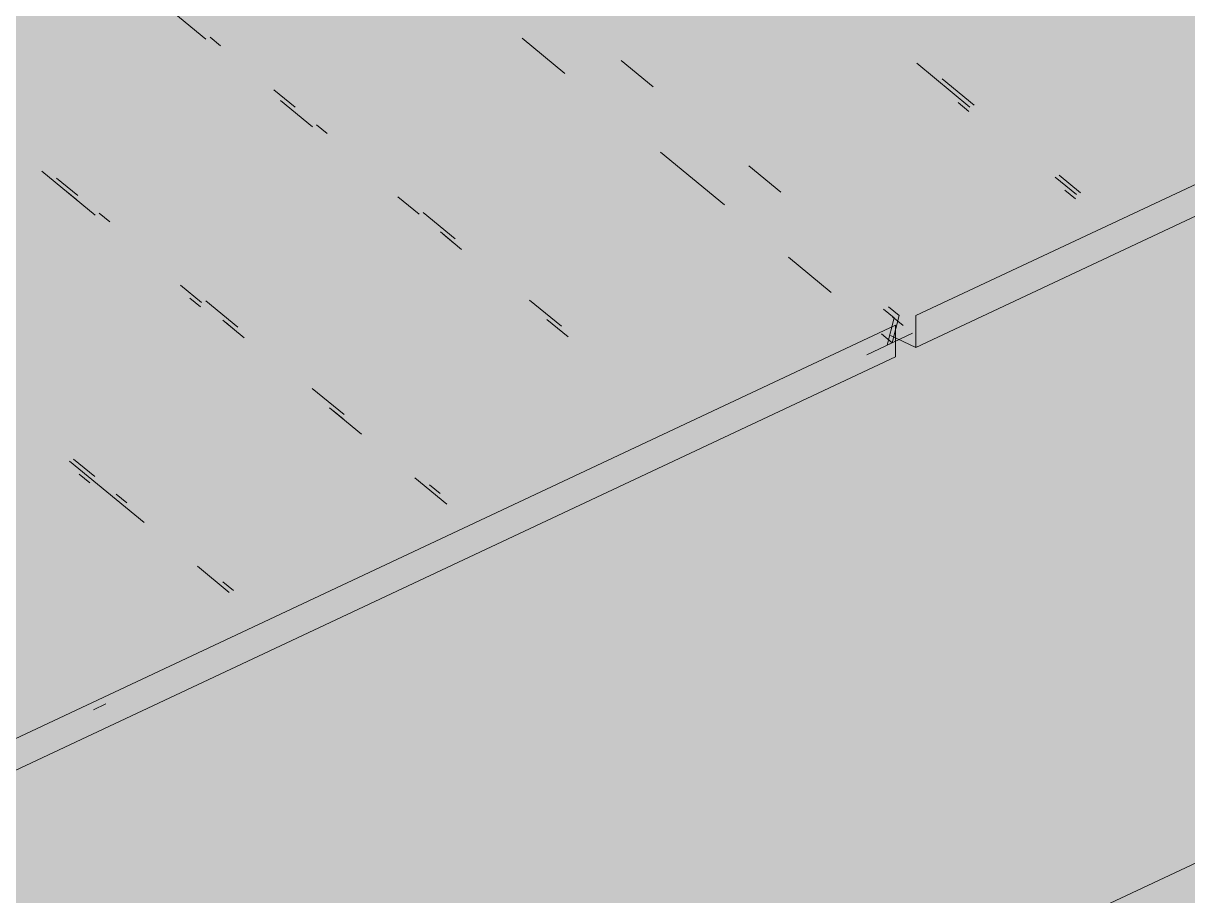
# Paper-space layout '03 3D Building and Roof' of a CAD drawing. Header units: millimetres. Extents: x 5 to 415, y 5 to 292.
# Drawn here: x 267.782 to 271.363, y 74.545 to 77.227 of the extents above; entities that cross this region are included whole.
import ezdxf

# ---------------------------------------------------------------- set-up
doc = ezdxf.new("R2010")
doc.units = ezdxf.units.MM
doc.layers.add('EXISTING', color=7, linetype='Continuous')
doc.layers.add('IMAGES', color=7, linetype='Continuous')

# ---------------------------------------------------------------- blocks, each defined once
blk = doc.blocks.new('SHEET_03')
at = {"layer": 'EXISTING', "color": 250, "lineweight": 9}
for p, q in [((270.5269, 76.3281), (274.3412, 78.1188)), ((270.5269, 76.2306), (274.3412, 78.0213)), ((268.2453, 77.2591), (268.3436, 77.1783)), ((268.3888, 77.1572), (268.3561, 77.1841)), ((269.3158, 77.1808), (269.4469, 77.073)), ((269.7184, 77.0313), (269.6201, 77.1121)), ((270.5293, 77.1042), (270.6931, 76.9695)), ((270.7056, 76.9754), (270.6073, 77.0562)), ((268.6182, 76.9687), (268.5527, 77.0225)), ((268.5729, 76.9897), (268.6712, 76.9089)), ((270.6897, 76.9561), (270.657, 76.9831)), ((268.7165, 76.8879), (268.6837, 76.9148)), ((269.7417, 76.8306), (269.9383, 76.669)), ((270.1116, 76.7081), (270.0133, 76.7889)), ((267.8389, 76.7721), (268.0027, 76.6374)), ((267.9497, 76.6971), (267.8842, 76.751)), ((270.9552, 76.7541), (271.0208, 76.7002)), ((271.0332, 76.7061), (270.9677, 76.7599)), ((267.9463, 76.6837), (267.9136, 76.7107)), ((271.0174, 76.6868), (270.9846, 76.7137)), ((268.9333, 76.6935), (268.9989, 76.6396)), ((268.048, 76.6163), (268.0152, 76.6433)), ((269.1096, 76.5647), (269.0113, 76.6455)), ((269.0644, 76.5857), (269.1299, 76.5319)), ((269.1062, 76.5512), (269.0735, 76.5782)), ((270.1349, 76.5074), (270.266, 76.3997)), ((268.2649, 76.4219), (268.3304, 76.3681)), ((268.327, 76.3547), (268.2942, 76.3816)), ((268.4412, 76.2931), (268.3429, 76.3739)), ((269.4373, 76.2953), (269.339, 76.3761)), ((270.4267, 76.3482), (270.4595, 76.3213)), ((270.4751, 76.3286), (270.4423, 76.3556)), ((268.3959, 76.3142), (268.4614, 76.2604)), ((269.392, 76.3164), (269.4575, 76.2625)), ((270.4595, 76.3213), (270.4382, 76.2375)), ((270.4539, 76.2448), (270.4751, 76.3286)), ((270.4551, 76.3246), (270.4879, 76.2977)), ((270.5269, 76.2306), (270.5269, 76.3281)), ((266.6502, 74.5081), (270.4645, 76.2988)), ((268.4378, 76.2797), (268.405, 76.3067)), ((270.4539, 76.2448), (270.4211, 76.2717)), ((270.4382, 76.2375), (270.5163, 76.2741)), ((270.4645, 76.2988), (270.4645, 76.2013)), ((270.3758, 76.2081), (270.4539, 76.2448)), ((270.4489, 76.2673), (270.5269, 76.2306)), ((266.6502, 74.4106), (270.4645, 76.2013)), ((270.8651, 74.4006), (274.6409, 76.1732)), ((268.7688, 76.0238), (268.6705, 76.1046)), ((268.7235, 76.0449), (268.8218, 75.9641)), ((268.7654, 76.0104), (268.7326, 76.0373)), ((267.924, 75.8811), (268.1534, 75.6926)), ((268.002, 75.8331), (267.9365, 75.887)), ((267.9862, 75.8138), (267.9534, 75.8408)), ((268.9857, 75.8294), (269.0839, 75.7486)), ((269.0637, 75.7814), (269.0309, 75.8084)), ((268.1003, 75.7523), (268.0676, 75.7792)), ((268.3172, 75.5579), (268.4155, 75.4771)), ((268.428, 75.483), (268.3952, 75.5099)), ((267.9977, 75.1165), (268.0362, 75.1346))]:
    blk.add_line(p, q, dxfattribs=at)
at = {"layer": 'IMAGES', "color": 7}
for points in [[(267.5564, 77.2159), (268.0382, 77.2159), (267.5564, 77.3123), (268.0382, 77.3123)], [(268.0382, 77.2159), (268.1345, 77.2159), (268.0382, 77.3123), (268.1345, 77.3123)], [(268.1345, 77.2159), (268.3273, 77.2159), (268.1345, 77.3123), (268.3273, 77.3123)], [(268.3273, 77.2159), (268.4236, 77.2159), (268.3273, 77.3123), (268.4236, 77.3123)], [(268.4236, 77.2159), (268.52, 77.2159), (268.4236, 77.3123), (268.52, 77.3123)], [(268.52, 77.2159), (269.0982, 77.2159), (268.52, 77.3123), (269.0982, 77.3123)], [(269.0982, 77.2159), (269.1945, 77.2159), (269.0982, 77.3123), (269.1945, 77.3123)], [(269.1945, 77.2159), (269.3873, 77.2159), (269.1945, 77.3123), (269.3873, 77.3123)], [(269.3873, 77.2159), (269.4836, 77.2159), (269.3873, 77.3123), (269.4836, 77.3123)], [(269.4836, 77.2159), (269.58, 77.2159), (269.4836, 77.3123), (269.58, 77.3123)], [(269.58, 77.2159), (269.6764, 77.2159), (269.58, 77.3123), (269.6764, 77.3123)], [(269.6764, 77.2159), (270.1582, 77.2159), (269.6764, 77.3123), (270.1582, 77.3123)], [(270.1582, 77.2159), (270.2545, 77.2159), (270.1582, 77.3123), (270.2545, 77.3123)], [(270.2545, 77.2159), (270.4473, 77.2159), (270.2545, 77.3123), (270.4473, 77.3123)], [(270.4473, 77.2159), (270.5436, 77.2159), (270.4473, 77.3123), (270.5436, 77.3123)], [(270.5436, 77.2159), (271.1218, 77.2159), (270.5436, 77.3123), (271.1218, 77.3123)], [(271.1218, 77.2159), (271.2182, 77.2159), (271.1218, 77.3123), (271.2182, 77.3123)], [(271.2182, 77.2159), (271.4109, 77.2159), (271.2182, 77.3123), (271.4109, 77.3123)], [(267.6527, 77.1195), (268.1345, 77.1195), (267.6527, 77.2159), (268.1345, 77.2159)], [(268.1345, 77.1195), (268.2309, 77.1195), (268.1345, 77.2159), (268.2309, 77.2159)], [(268.2309, 77.1195), (268.4236, 77.1195), (268.2309, 77.2159), (268.4236, 77.2159)], [(268.4236, 77.1195), (268.52, 77.1195), (268.4236, 77.2159), (268.52, 77.2159)], [(268.52, 77.1195), (268.6164, 77.1195), (268.52, 77.2159), (268.6164, 77.2159)], [(268.6164, 77.1195), (269.0982, 77.1195), (268.6164, 77.2159), (269.0982, 77.2159)], [(269.0982, 77.1195), (269.1945, 77.1195), (269.0982, 77.2159), (269.1945, 77.2159)], [(269.1945, 77.1195), (269.2909, 77.1195), (269.1945, 77.2159), (269.2909, 77.2159)], [(269.2909, 77.1195), (269.3873, 77.1195), (269.2909, 77.2159), (269.3873, 77.2159)], [(269.3873, 77.1195), (269.4836, 77.1195), (269.3873, 77.2159), (269.4836, 77.2159)], [(269.4836, 77.1195), (269.58, 77.1195), (269.4836, 77.2159), (269.58, 77.2159)], [(269.58, 77.1195), (269.6764, 77.1195), (269.58, 77.2159), (269.6764, 77.2159)], [(269.6764, 77.1195), (269.7727, 77.1195), (269.6764, 77.2159), (269.7727, 77.2159)], [(269.7727, 77.1195), (270.1582, 77.1195), (269.7727, 77.2159), (270.1582, 77.2159)], [(270.1582, 77.1195), (270.2545, 77.1195), (270.1582, 77.2159), (270.2545, 77.2159)], [(270.2545, 77.1195), (270.3509, 77.1195), (270.2545, 77.2159), (270.3509, 77.2159)], [(270.3509, 77.1195), (270.5436, 77.1195), (270.3509, 77.2159), (270.5436, 77.2159)], [(270.5436, 77.1195), (270.7364, 77.1195), (270.5436, 77.2159), (270.7364, 77.2159)], [(270.7364, 77.1195), (271.2182, 77.1195), (270.7364, 77.2159), (271.2182, 77.2159)], [(271.2182, 77.1195), (271.3145, 77.1195), (271.2182, 77.2159), (271.3145, 77.2159)], [(271.3145, 77.1195), (271.4109, 77.1195), (271.3145, 77.2159), (271.4109, 77.2159)], [(267.7491, 77.0231), (268.3273, 77.0231), (267.7491, 77.1195), (268.3273, 77.1195)], [(268.3273, 77.0231), (268.4236, 77.0231), (268.3273, 77.1195), (268.4236, 77.1195)], [(268.4236, 77.0231), (268.52, 77.0231), (268.4236, 77.1195), (268.52, 77.1195)], [(268.52, 77.0231), (268.6164, 77.0231), (268.52, 77.1195), (268.6164, 77.1195)], [(268.6164, 77.0231), (269.1945, 77.0231), (268.6164, 77.1195), (269.1945, 77.1195)], [(269.1945, 77.0231), (269.2909, 77.0231), (269.1945, 77.1195), (269.2909, 77.1195)], [(269.2909, 77.0231), (269.3873, 77.0231), (269.2909, 77.1195), (269.3873, 77.1195)], [(269.3873, 77.0231), (269.4836, 77.0231), (269.3873, 77.1195), (269.4836, 77.1195)], [(269.4836, 77.0231), (269.58, 77.0231), (269.4836, 77.1195), (269.58, 77.1195)], [(269.58, 77.0231), (269.6764, 77.0231), (269.58, 77.1195), (269.6764, 77.1195)], [(269.6764, 77.0231), (269.7727, 77.0231), (269.6764, 77.1195), (269.7727, 77.1195)], [(269.7727, 77.0231), (269.8691, 77.0231), (269.7727, 77.1195), (269.8691, 77.1195)], [(269.8691, 77.0231), (270.3509, 77.0231), (269.8691, 77.1195), (270.3509, 77.1195)], [(270.3509, 77.0231), (270.4473, 77.0231), (270.3509, 77.1195), (270.4473, 77.1195)], [(270.4473, 77.0231), (270.5436, 77.0231), (270.4473, 77.1195), (270.5436, 77.1195)], [(270.5436, 77.0231), (270.64, 77.0231), (270.5436, 77.1195), (270.64, 77.1195)], [(270.64, 77.0231), (270.7364, 77.0231), (270.64, 77.1195), (270.7364, 77.1195)], [(270.7364, 77.0231), (270.8327, 77.0231), (270.7364, 77.1195), (270.8327, 77.1195)], [(270.8327, 77.0231), (271.3145, 77.0231), (270.8327, 77.1195), (271.3145, 77.1195)], [(271.3145, 77.0231), (271.4109, 77.0231), (271.3145, 77.1195), (271.4109, 77.1195)], [(267.7491, 76.9267), (267.8455, 76.9267), (267.7491, 77.0231), (267.8455, 77.0231)], [(267.8455, 76.9267), (268.3273, 76.9267), (267.8455, 77.0231), (268.3273, 77.0231)], [(268.3273, 76.9267), (268.4236, 76.9267), (268.3273, 77.0231), (268.4236, 77.0231)], [(268.4236, 76.9267), (268.52, 76.9267), (268.4236, 77.0231), (268.52, 77.0231)], [(268.52, 76.9267), (268.7127, 76.9267), (268.52, 77.0231), (268.7127, 77.0231)], [(268.7127, 76.9267), (268.8091, 76.9267), (268.7127, 77.0231), (268.8091, 77.0231)], [(268.8091, 76.9267), (269.2909, 76.9267), (268.8091, 77.0231), (269.2909, 77.0231)], [(269.2909, 76.9267), (269.3873, 76.9267), (269.2909, 77.0231), (269.3873, 77.0231)], [(269.3873, 76.9267), (269.4836, 76.9267), (269.3873, 77.0231), (269.4836, 77.0231)], [(269.4836, 76.9267), (269.6764, 76.9267), (269.4836, 77.0231), (269.6764, 77.0231)], [(269.6764, 76.8303), (269.7727, 76.8303), (269.6764, 77.0231), (269.7727, 77.0231)], [(269.7727, 76.9267), (269.8691, 76.9267), (269.7727, 77.0231), (269.8691, 77.0231)], [(269.8691, 76.9267), (269.9655, 76.9267), (269.8691, 77.0231), (269.9655, 77.0231)], [(269.9655, 76.9267), (270.4473, 76.9267), (269.9655, 77.0231), (270.4473, 77.0231)], [(270.4473, 76.9267), (270.5436, 76.9267), (270.4473, 77.0231), (270.5436, 77.0231)], [(270.5436, 76.9267), (270.64, 76.9267), (270.5436, 77.0231), (270.64, 77.0231)], [(270.64, 76.9267), (270.7364, 76.9267), (270.64, 77.0231), (270.7364, 77.0231)], [(270.7364, 76.9267), (270.8327, 76.9267), (270.7364, 77.0231), (270.8327, 77.0231)], [(270.8327, 76.9267), (270.9291, 76.9267), (270.8327, 77.0231), (270.9291, 77.0231)], [(270.9291, 76.9267), (271.4109, 76.9267), (270.9291, 77.0231), (271.4109, 77.0231)], [(267.7491, 76.8303), (267.8455, 76.8303), (267.7491, 76.9267), (267.8455, 76.9267)], [(267.8455, 76.8303), (267.9418, 76.8303), (267.8455, 76.9267), (267.9418, 76.9267)], [(267.9418, 76.8303), (268.6164, 76.8303), (267.9418, 76.9267), (268.6164, 76.9267)], [(268.6164, 76.8303), (268.8091, 76.8303), (268.6164, 76.9267), (268.8091, 76.9267)], [(268.8091, 76.8303), (268.9055, 76.8303), (268.8091, 76.9267), (268.9055, 76.9267)], [(268.9055, 76.8303), (269.0018, 76.8303), (268.9055, 76.9267), (269.0018, 76.9267)], [(269.0018, 76.8303), (269.3873, 76.8303), (269.0018, 76.9267), (269.3873, 76.9267)], [(269.3873, 76.8303), (269.4836, 76.8303), (269.3873, 76.9267), (269.4836, 76.9267)], [(269.4836, 76.8303), (269.58, 76.8303), (269.4836, 76.9267), (269.58, 76.9267)], [(269.58, 76.8303), (269.6764, 76.8303), (269.58, 76.9267), (269.6764, 76.9267)], [(269.7727, 76.8303), (269.8691, 76.8303), (269.7727, 76.9267), (269.8691, 76.9267)], [(269.8691, 76.8303), (269.9655, 76.8303), (269.8691, 76.9267), (269.9655, 76.9267)], [(269.9655, 76.8303), (270.0618, 76.8303), (269.9655, 76.9267), (270.0618, 76.9267)], [(270.0618, 76.8303), (270.1582, 76.8303), (270.0618, 76.9267), (270.1582, 76.9267)], [(270.1582, 76.8303), (270.5436, 76.8303), (270.1582, 76.9267), (270.5436, 76.9267)], [(270.5436, 76.8303), (270.64, 76.8303), (270.5436, 76.9267), (270.64, 76.9267)], [(270.64, 76.8303), (270.7364, 76.8303), (270.64, 76.9267), (270.7364, 76.9267)], [(270.7364, 76.8303), (270.8327, 76.8303), (270.7364, 76.9267), (270.8327, 76.9267)], [(270.8327, 76.8303), (270.9291, 76.8303), (270.8327, 76.9267), (270.9291, 76.9267)], [(270.9291, 76.8303), (271.0255, 76.8303), (270.9291, 76.9267), (271.0255, 76.9267)], [(271.0255, 76.8303), (271.1218, 76.8303), (271.0255, 76.9267), (271.1218, 76.9267)], [(271.1218, 76.8303), (271.2182, 76.8303), (271.1218, 76.9267), (271.2182, 76.9267)], [(271.2182, 76.8303), (271.4109, 76.8303), (271.2182, 76.9267), (271.4109, 76.9267)], [(267.7491, 76.7339), (267.9418, 76.7339), (267.7491, 76.8303), (267.9418, 76.8303)], [(267.9418, 76.7339), (268.0382, 76.7339), (267.9418, 76.8303), (268.0382, 76.8303)], [(268.0382, 76.7339), (268.1345, 76.7339), (268.0382, 76.8303), (268.1345, 76.8303)], [(268.1345, 76.7339), (268.6164, 76.7339), (268.1345, 76.8303), (268.6164, 76.8303)], [(268.6164, 76.7339), (268.7127, 76.7339), (268.6164, 76.8303), (268.7127, 76.8303)], [(268.7127, 76.7339), (268.8091, 76.7339), (268.7127, 76.8303), (268.8091, 76.8303)], [(268.8091, 76.7339), (268.9055, 76.7339), (268.8091, 76.8303), (268.9055, 76.8303)], [(268.9055, 76.7339), (269.0018, 76.7339), (268.9055, 76.8303), (269.0018, 76.8303)], [(269.0018, 76.7339), (269.0982, 76.7339), (269.0018, 76.8303), (269.0982, 76.8303)], [(269.0982, 76.7339), (269.4836, 76.7339), (269.0982, 76.8303), (269.4836, 76.8303)], [(269.4836, 76.7339), (269.6764, 76.7339), (269.4836, 76.8303), (269.6764, 76.8303)], [(269.6764, 76.7339), (269.7727, 76.7339), (269.6764, 76.8303), (269.7727, 76.8303)], [(269.7727, 76.6375), (269.8691, 76.6375), (269.7727, 76.8303), (269.8691, 76.8303)], [(269.8691, 76.7339), (269.9655, 76.7339), (269.8691, 76.8303), (269.9655, 76.8303)], [(269.9655, 76.7339), (270.0618, 76.7339), (269.9655, 76.8303), (270.0618, 76.8303)], [(270.0618, 76.7339), (270.1582, 76.7339), (270.0618, 76.8303), (270.1582, 76.8303)], [(270.1582, 76.7339), (270.2545, 76.7339), (270.1582, 76.8303), (270.2545, 76.8303)], [(270.2545, 76.7339), (270.7364, 76.7339), (270.2545, 76.8303), (270.7364, 76.8303)], [(270.7364, 76.7339), (270.8327, 76.7339), (270.7364, 76.8303), (270.8327, 76.8303)], [(270.8327, 76.7339), (270.9291, 76.7339), (270.8327, 76.8303), (270.9291, 76.8303)], [(270.9291, 76.7339), (271.0255, 76.7339), (270.9291, 76.8303), (271.0255, 76.8303)], [(271.0255, 76.7339), (271.2182, 76.7339), (271.0255, 76.8303), (271.2182, 76.8303)], [(271.2182, 76.7339), (271.3145, 76.7339), (271.2182, 76.8303), (271.3145, 76.8303)], [(271.3145, 76.7339), (271.4109, 76.7339), (271.3145, 76.8303), (271.4109, 76.8303)], [(267.1709, 76.6375), (267.8455, 76.6375), (267.1709, 76.7339), (267.8455, 76.7339)], [(267.8455, 76.6375), (268.0382, 76.6375), (267.8455, 76.7339), (268.0382, 76.7339)], [(268.0382, 76.6375), (268.1345, 76.6375), (268.0382, 76.7339), (268.1345, 76.7339)], [(268.1345, 76.6375), (268.2309, 76.6375), (268.1345, 76.7339), (268.2309, 76.7339)], [(268.2309, 76.6375), (268.8091, 76.6375), (268.2309, 76.7339), (268.8091, 76.7339)], [(268.8091, 76.6375), (268.9055, 76.6375), (268.8091, 76.7339), (268.9055, 76.7339)], [(268.9055, 76.6375), (269.0982, 76.6375), (268.9055, 76.7339), (269.0982, 76.7339)], [(269.0982, 76.6375), (269.1945, 76.6375), (269.0982, 76.7339), (269.1945, 76.7339)], [(269.1945, 76.6375), (269.6764, 76.6375), (269.1945, 76.7339), (269.6764, 76.7339)], [(269.6764, 76.6375), (269.7727, 76.6375), (269.6764, 76.7339), (269.7727, 76.7339)], [(269.8691, 76.6375), (269.9655, 76.6375), (269.8691, 76.7339), (269.9655, 76.7339)], [(269.9655, 76.6375), (270.0618, 76.6375), (269.9655, 76.7339), (270.0618, 76.7339)], [(270.0618, 76.6375), (270.1582, 76.6375), (270.0618, 76.7339), (270.1582, 76.7339)], [(270.1582, 76.6375), (270.2545, 76.6375), (270.1582, 76.7339), (270.2545, 76.7339)], [(270.2545, 76.6375), (270.3509, 76.6375), (270.2545, 76.7339), (270.3509, 76.7339)], [(270.3509, 76.6375), (270.8327, 76.6375), (270.3509, 76.7339), (270.8327, 76.7339)], [(270.8327, 76.6375), (270.9291, 76.6375), (270.8327, 76.7339), (270.9291, 76.7339)], [(270.9291, 76.6375), (271.1218, 76.6375), (270.9291, 76.7339), (271.1218, 76.7339)], [(271.1218, 76.6375), (271.2182, 76.6375), (271.1218, 76.7339), (271.2182, 76.7339)], [(271.2182, 76.6375), (271.3145, 76.6375), (271.2182, 76.7339), (271.3145, 76.7339)], [(271.3145, 76.6375), (271.4109, 76.6375), (271.3145, 76.7339), (271.4109, 76.7339)], [(267.2673, 76.5411), (267.8455, 76.5411), (267.2673, 76.6375), (267.8455, 76.6375)], [(267.8455, 76.5411), (267.9418, 76.5411), (267.8455, 76.6375), (267.9418, 76.6375)], [(267.9418, 76.5411), (268.1345, 76.5411), (267.9418, 76.6375), (268.1345, 76.6375)], [(268.1345, 76.5411), (268.2309, 76.5411), (268.1345, 76.6375), (268.2309, 76.6375)], [(268.2309, 76.5411), (268.3273, 76.5411), (268.2309, 76.6375), (268.3273, 76.6375)], [(268.3273, 76.5411), (268.8091, 76.5411), (268.3273, 76.6375), (268.8091, 76.6375)], [(268.8091, 76.5411), (268.9055, 76.5411), (268.8091, 76.6375), (268.9055, 76.6375)], [(268.9055, 76.5411), (269.0018, 76.5411), (268.9055, 76.6375), (269.0018, 76.6375)], [(269.0018, 76.5411), (269.1945, 76.5411), (269.0018, 76.6375), (269.1945, 76.6375)], [(269.1945, 76.5411), (269.2909, 76.5411), (269.1945, 76.6375), (269.2909, 76.6375)], [(269.2909, 76.5411), (269.3873, 76.5411), (269.2909, 76.6375), (269.3873, 76.6375)], [(269.3873, 76.5411), (269.7727, 76.5411), (269.3873, 76.6375), (269.7727, 76.6375)], [(269.7727, 76.5411), (269.8691, 76.5411), (269.7727, 76.6375), (269.8691, 76.6375)], [(269.8691, 76.5411), (269.9655, 76.5411), (269.8691, 76.6375), (269.9655, 76.6375)], [(269.9655, 76.5411), (270.0618, 76.5411), (269.9655, 76.6375), (270.0618, 76.6375)], [(270.0618, 76.5411), (270.2545, 76.5411), (270.0618, 76.6375), (270.2545, 76.6375)], [(270.2545, 76.2518), (270.3509, 76.2518), (270.2545, 76.6375), (270.3509, 76.6375)], [(270.3509, 76.5411), (270.4473, 76.5411), (270.3509, 76.6375), (270.4473, 76.6375)], [(270.4473, 76.5411), (270.64, 76.5411), (270.4473, 76.6375), (270.64, 76.6375)], [(270.64, 76.5411), (270.8327, 76.5411), (270.64, 76.6375), (270.8327, 76.6375)], [(270.8327, 76.5411), (271.1218, 76.5411), (270.8327, 76.6375), (271.1218, 76.6375)], [(271.1218, 76.5411), (271.2182, 76.5411), (271.1218, 76.6375), (271.2182, 76.6375)], [(271.2182, 76.5411), (271.3145, 76.5411), (271.2182, 76.6375), (271.3145, 76.6375)], [(271.3145, 76.5411), (271.4109, 76.5411), (271.3145, 76.6375), (271.4109, 76.6375)], [(267.46, 76.4446), (267.9418, 76.4446), (267.46, 76.5411), (267.9418, 76.5411)], [(267.9418, 76.4446), (268.0382, 76.4446), (267.9418, 76.5411), (268.0382, 76.5411)], [(268.0382, 76.4446), (268.1345, 76.4446), (268.0382, 76.5411), (268.1345, 76.5411)], [(268.1345, 76.4446), (268.2309, 76.4446), (268.1345, 76.5411), (268.2309, 76.5411)], [(268.2309, 76.4446), (268.3273, 76.4446), (268.2309, 76.5411), (268.3273, 76.5411)], [(268.3273, 76.4446), (268.4236, 76.4446), (268.3273, 76.5411), (268.4236, 76.5411)], [(268.4236, 76.4446), (268.9055, 76.4446), (268.4236, 76.5411), (268.9055, 76.5411)], [(268.9055, 76.4446), (269.0018, 76.4446), (268.9055, 76.5411), (269.0018, 76.5411)], [(269.0018, 76.4446), (269.0982, 76.4446), (269.0018, 76.5411), (269.0982, 76.5411)], [(269.0982, 76.4446), (269.1945, 76.4446), (269.0982, 76.5411), (269.1945, 76.5411)], [(269.1945, 76.4446), (269.2909, 76.4446), (269.1945, 76.5411), (269.2909, 76.5411)], [(269.2909, 76.4446), (269.3873, 76.4446), (269.2909, 76.5411), (269.3873, 76.5411)], [(269.3873, 76.4446), (269.4836, 76.4446), (269.3873, 76.5411), (269.4836, 76.5411)], [(269.4836, 76.4446), (269.8691, 76.4446), (269.4836, 76.5411), (269.8691, 76.5411)], [(269.8691, 76.4446), (269.9655, 76.4446), (269.8691, 76.5411), (269.9655, 76.5411)], [(269.9655, 76.4446), (270.0618, 76.4446), (269.9655, 76.5411), (270.0618, 76.5411)], [(270.0618, 76.4446), (270.2545, 76.4446), (270.0618, 76.5411), (270.2545, 76.5411)], [(270.3509, 76.4446), (270.4473, 76.4446), (270.3509, 76.5411), (270.4473, 76.5411)], [(270.4473, 76.4446), (270.64, 76.4446), (270.4473, 76.5411), (270.64, 76.5411)], [(270.64, 76.4446), (270.7364, 76.4446), (270.64, 76.5411), (270.7364, 76.5411)], [(270.7364, 76.4446), (270.8327, 76.4446), (270.7364, 76.5411), (270.8327, 76.5411)], [(270.8327, 76.4446), (271.0255, 76.4446), (270.8327, 76.5411), (271.0255, 76.5411)], [(271.0255, 76.4446), (271.2182, 76.4446), (271.0255, 76.5411), (271.2182, 76.5411)], [(271.2182, 76.4446), (271.3145, 76.4446), (271.2182, 76.5411), (271.3145, 76.5411)], [(271.3145, 76.4446), (271.4109, 76.4446), (271.3145, 76.5411), (271.4109, 76.5411)], [(267.5564, 76.3482), (268.1345, 76.3482), (267.5564, 76.4446), (268.1345, 76.4446)], [(268.1345, 76.3482), (268.2309, 76.3482), (268.1345, 76.4446), (268.2309, 76.4446)], [(268.2309, 76.3482), (268.3273, 76.3482), (268.2309, 76.4446), (268.3273, 76.4446)], [(268.3273, 76.3482), (268.4236, 76.3482), (268.3273, 76.4446), (268.4236, 76.4446)], [(268.4236, 76.3482), (268.52, 76.3482), (268.4236, 76.4446), (268.52, 76.4446)], [(268.52, 76.3482), (269.0018, 76.3482), (268.52, 76.4446), (269.0018, 76.4446)], [(269.0018, 76.3482), (269.0982, 76.3482), (269.0018, 76.4446), (269.0982, 76.4446)], [(269.0982, 76.3482), (269.1945, 76.3482), (269.0982, 76.4446), (269.1945, 76.4446)], [(269.1945, 76.3482), (269.3873, 76.3482), (269.1945, 76.4446), (269.3873, 76.4446)], [(269.3873, 76.3482), (269.4836, 76.3482), (269.3873, 76.4446), (269.4836, 76.4446)], [(269.4836, 76.3482), (269.58, 76.3482), (269.4836, 76.4446), (269.58, 76.4446)], [(269.58, 76.3482), (269.9655, 76.3482), (269.58, 76.4446), (269.9655, 76.4446)], [(269.9655, 76.3482), (270.0618, 76.3482), (269.9655, 76.4446), (270.0618, 76.4446)], [(270.0618, 76.3482), (270.1582, 76.3482), (270.0618, 76.4446), (270.1582, 76.4446)], [(270.1582, 76.3482), (270.2545, 76.3482), (270.1582, 76.4446), (270.2545, 76.4446)], [(270.3509, 76.2518), (270.4473, 76.2518), (270.3509, 76.4446), (270.4473, 76.4446)], [(270.4473, 76.3482), (270.64, 76.3482), (270.4473, 76.4446), (270.64, 76.4446)], [(270.64, 76.3482), (270.7364, 76.3482), (270.64, 76.4446), (270.7364, 76.4446)], [(270.7364, 76.3482), (270.8327, 76.3482), (270.7364, 76.4446), (270.8327, 76.4446)], [(270.8327, 76.3482), (270.9291, 76.3482), (270.8327, 76.4446), (270.9291, 76.4446)], [(270.9291, 76.3482), (271.0255, 76.3482), (270.9291, 76.4446), (271.0255, 76.4446)], [(271.0255, 76.3482), (271.1218, 76.3482), (271.0255, 76.4446), (271.1218, 76.4446)], [(271.1218, 76.3482), (271.2182, 76.3482), (271.1218, 76.4446), (271.2182, 76.4446)], [(271.2182, 76.3482), (271.3145, 76.3482), (271.2182, 76.4446), (271.3145, 76.4446)], [(271.3145, 76.3482), (271.4109, 76.3482), (271.3145, 76.4446), (271.4109, 76.4446)], [(267.6527, 76.2518), (268.2309, 76.2518), (267.6527, 76.3482), (268.2309, 76.3482)], [(268.2309, 76.2518), (268.3273, 76.2518), (268.2309, 76.3482), (268.3273, 76.3482)], [(268.3273, 76.2518), (268.52, 76.2518), (268.3273, 76.3482), (268.52, 76.3482)], [(268.52, 76.2518), (268.6164, 76.2518), (268.52, 76.3482), (268.6164, 76.3482)], [(268.6164, 76.2518), (268.7127, 76.2518), (268.6164, 76.3482), (268.7127, 76.3482)], [(268.7127, 76.2518), (269.1945, 76.2518), (268.7127, 76.3482), (269.1945, 76.3482)], [(269.1945, 76.2518), (269.2909, 76.2518), (269.1945, 76.3482), (269.2909, 76.3482)], [(269.2909, 76.2518), (269.4836, 76.2518), (269.2909, 76.3482), (269.4836, 76.3482)], [(269.4836, 76.2518), (269.58, 76.2518), (269.4836, 76.3482), (269.58, 76.3482)], [(269.58, 76.2518), (269.6764, 76.2518), (269.58, 76.3482), (269.6764, 76.3482)], [(269.6764, 76.2518), (269.9655, 76.2518), (269.6764, 76.3482), (269.9655, 76.3482)], [(269.9655, 76.2518), (270.1582, 76.2518), (269.9655, 76.3482), (270.1582, 76.3482)], [(270.1582, 76.2518), (270.2545, 76.2518), (270.1582, 76.3482), (270.2545, 76.3482)], [(270.4473, 76.2518), (270.5436, 76.2518), (270.4473, 76.3482), (270.5436, 76.3482)], [(270.5436, 76.2518), (270.64, 76.2518), (270.5436, 76.3482), (270.64, 76.3482)], [(270.64, 76.2518), (270.7364, 76.2518), (270.64, 76.3482), (270.7364, 76.3482)], [(270.7364, 76.2518), (270.8327, 76.2518), (270.7364, 76.3482), (270.8327, 76.3482)], [(270.8327, 76.2518), (270.9291, 76.2518), (270.8327, 76.3482), (270.9291, 76.3482)], [(270.9291, 76.2518), (271.0255, 76.2518), (270.9291, 76.3482), (271.0255, 76.3482)], [(271.0255, 76.2518), (271.1218, 76.2518), (271.0255, 76.3482), (271.1218, 76.3482)], [(271.1218, 76.2518), (271.2182, 76.2518), (271.1218, 76.3482), (271.2182, 76.3482)], [(271.2182, 76.2518), (274.3982, 76.2518), (271.2182, 76.3482), (274.3982, 76.3482)], [(267.7491, 76.1554), (268.2309, 76.1554), (267.7491, 76.2518), (268.2309, 76.2518)], [(268.2309, 76.1554), (268.3273, 76.1554), (268.2309, 76.2518), (268.3273, 76.2518)], [(268.3273, 76.1554), (268.4236, 76.1554), (268.3273, 76.2518), (268.4236, 76.2518)], [(268.4236, 76.1554), (268.52, 76.1554), (268.4236, 76.2518), (268.52, 76.2518)], [(268.52, 76.1554), (268.6164, 76.1554), (268.52, 76.2518), (268.6164, 76.2518)], [(268.6164, 76.1554), (268.7127, 76.1554), (268.6164, 76.2518), (268.7127, 76.2518)], [(268.7127, 76.1554), (268.8091, 76.1554), (268.7127, 76.2518), (268.8091, 76.2518)], [(268.8091, 76.1554), (269.2909, 76.1554), (268.8091, 76.2518), (269.2909, 76.2518)], [(269.2909, 76.1554), (269.3873, 76.1554), (269.2909, 76.2518), (269.3873, 76.2518)], [(269.3873, 76.1554), (269.58, 76.1554), (269.3873, 76.2518), (269.58, 76.2518)], [(269.58, 76.1554), (269.6764, 76.1554), (269.58, 76.2518), (269.6764, 76.2518)], [(269.6764, 76.1554), (269.7727, 76.1554), (269.6764, 76.2518), (269.7727, 76.2518)], [(269.7727, 76.1554), (269.8691, 76.1554), (269.7727, 76.2518), (269.8691, 76.2518)], [(269.8691, 76.1554), (269.9655, 76.1554), (269.8691, 76.2518), (269.9655, 76.2518)], [(269.9655, 76.1554), (270.0618, 76.1554), (269.9655, 76.2518), (270.0618, 76.2518)], [(270.0618, 76.1554), (270.1582, 76.1554), (270.0618, 76.2518), (270.1582, 76.2518)], [(270.1582, 76.1554), (270.2545, 76.1554), (270.1582, 76.2518), (270.2545, 76.2518)], [(270.2545, 76.1554), (270.3509, 76.1554), (270.2545, 76.2518), (270.3509, 76.2518)], [(270.3509, 76.1554), (270.5436, 76.1554), (270.3509, 76.2518), (270.5436, 76.2518)], [(270.5436, 76.1554), (270.64, 76.1554), (270.5436, 76.2518), (270.64, 76.2518)], [(270.64, 76.1554), (270.8327, 76.1554), (270.64, 76.2518), (270.8327, 76.2518)], [(270.8327, 76.1554), (271.0255, 76.1554), (270.8327, 76.2518), (271.0255, 76.2518)], [(271.0255, 76.1554), (274.2055, 76.1554), (271.0255, 76.2518), (274.2055, 76.2518)], [(267.7491, 76.059), (267.9418, 76.059), (267.7491, 76.1554), (267.9418, 76.1554)], [(267.9418, 76.059), (268.4236, 76.059), (267.9418, 76.1554), (268.4236, 76.1554)], [(268.4236, 76.059), (268.52, 76.059), (268.4236, 76.1554), (268.52, 76.1554)], [(268.52, 76.059), (268.6164, 76.059), (268.52, 76.1554), (268.6164, 76.1554)], [(268.6164, 76.059), (268.7127, 76.059), (268.6164, 76.1554), (268.7127, 76.1554)], [(268.7127, 76.059), (268.8091, 76.059), (268.7127, 76.1554), (268.8091, 76.1554)], [(268.8091, 76.059), (268.9055, 76.059), (268.8091, 76.1554), (268.9055, 76.1554)], [(268.9055, 76.059), (269.3873, 76.059), (268.9055, 76.1554), (269.3873, 76.1554)], [(269.3873, 76.059), (269.4836, 76.059), (269.3873, 76.1554), (269.4836, 76.1554)], [(269.4836, 76.059), (269.58, 76.059), (269.4836, 76.1554), (269.58, 76.1554)], [(269.58, 76.059), (269.6764, 76.059), (269.58, 76.1554), (269.6764, 76.1554)], [(269.6764, 76.059), (269.7727, 76.059), (269.6764, 76.1554), (269.7727, 76.1554)], [(269.7727, 76.059), (269.8691, 76.059), (269.7727, 76.1554), (269.8691, 76.1554)], [(269.8691, 76.059), (269.9655, 76.059), (269.8691, 76.1554), (269.9655, 76.1554)], [(269.9655, 76.059), (270.1582, 76.059), (269.9655, 76.1554), (270.1582, 76.1554)], [(270.1582, 76.059), (270.2545, 76.059), (270.1582, 76.1554), (270.2545, 76.1554)], [(270.2545, 76.059), (270.3509, 76.059), (270.2545, 76.1554), (270.3509, 76.1554)], [(270.3509, 76.059), (270.4473, 76.059), (270.3509, 76.1554), (270.4473, 76.1554)], [(270.4473, 76.059), (270.5436, 76.059), (270.4473, 76.1554), (270.5436, 76.1554)], [(270.5436, 76.059), (270.7364, 76.059), (270.5436, 76.1554), (270.7364, 76.1554)], [(270.7364, 76.059), (270.8327, 76.059), (270.7364, 76.1554), (270.8327, 76.1554)], [(270.8327, 76.059), (274.0127, 76.059), (270.8327, 76.1554), (274.0127, 76.1554)], [(267.6527, 75.9626), (267.8455, 75.9626), (267.6527, 76.059), (267.8455, 76.059)], [(267.8455, 75.9626), (267.9418, 75.9626), (267.8455, 76.059), (267.9418, 76.059)], [(267.9418, 75.9626), (268.0382, 75.9626), (267.9418, 76.059), (268.0382, 76.059)], [(268.0382, 75.9626), (268.52, 75.9626), (268.0382, 76.059), (268.52, 76.059)], [(268.52, 75.9626), (268.6164, 75.9626), (268.52, 76.059), (268.6164, 76.059)], [(268.6164, 75.9626), (268.7127, 75.9626), (268.6164, 76.059), (268.7127, 76.059)], [(268.7127, 75.9626), (268.8091, 75.9626), (268.7127, 76.059), (268.8091, 76.059)], [(268.8091, 75.9626), (268.9055, 75.9626), (268.8091, 76.059), (268.9055, 76.059)], [(268.9055, 75.9626), (269.0018, 75.9626), (268.9055, 76.059), (269.0018, 76.059)], [(269.0018, 75.9626), (269.3873, 75.9626), (269.0018, 76.059), (269.3873, 76.059)], [(269.3873, 75.9626), (269.58, 75.9626), (269.3873, 76.059), (269.58, 76.059)], [(269.58, 75.9626), (269.6764, 75.9626), (269.58, 76.059), (269.6764, 76.059)], [(269.6764, 75.9626), (269.7727, 75.9626), (269.6764, 76.059), (269.7727, 76.059)], [(269.7727, 75.9626), (269.8691, 75.9626), (269.7727, 76.059), (269.8691, 76.059)], [(269.8691, 75.9626), (269.9655, 75.9626), (269.8691, 76.059), (269.9655, 76.059)], [(269.9655, 75.9626), (270.1582, 75.9626), (269.9655, 76.059), (270.1582, 76.059)], [(270.1582, 75.9626), (270.2545, 75.9626), (270.1582, 76.059), (270.2545, 76.059)], [(270.2545, 75.9626), (270.3509, 75.9626), (270.2545, 76.059), (270.3509, 76.059)], [(270.3509, 75.9626), (270.4473, 75.9626), (270.3509, 76.059), (270.4473, 76.059)], [(270.4473, 75.9626), (270.5436, 75.9626), (270.4473, 76.059), (270.5436, 76.059)], [(270.5436, 75.9626), (273.82, 75.9626), (270.5436, 76.059), (273.82, 76.059)], [(267.7491, 75.8662), (267.8455, 75.8662), (267.7491, 75.9626), (267.8455, 75.9626)], [(267.8455, 75.8662), (267.9418, 75.8662), (267.8455, 75.9626), (267.9418, 75.9626)], [(267.9418, 75.8662), (268.0382, 75.8662), (267.9418, 75.9626), (268.0382, 75.9626)], [(268.0382, 75.8662), (268.1345, 75.8662), (268.0382, 75.9626), (268.1345, 75.9626)], [(268.1345, 75.8662), (268.6164, 75.8662), (268.1345, 75.9626), (268.6164, 75.9626)], [(268.6164, 75.8662), (268.7127, 75.8662), (268.6164, 75.9626), (268.7127, 75.9626)], [(268.7127, 75.8662), (268.8091, 75.8662), (268.7127, 75.9626), (268.8091, 75.9626)], [(268.8091, 75.8662), (269.0018, 75.8662), (268.8091, 75.9626), (269.0018, 75.9626)], [(269.0018, 75.8662), (269.1945, 75.8662), (269.0018, 75.9626), (269.1945, 75.9626)], [(269.1945, 75.8662), (269.3873, 75.8662), (269.1945, 75.9626), (269.3873, 75.9626)], [(269.3873, 75.8662), (269.4836, 75.8662), (269.3873, 75.9626), (269.4836, 75.9626)], [(269.4836, 75.8662), (269.58, 75.8662), (269.4836, 75.9626), (269.58, 75.9626)], [(269.58, 75.8662), (269.6764, 75.8662), (269.58, 75.9626), (269.6764, 75.9626)], [(269.6764, 75.8662), (269.7727, 75.8662), (269.6764, 75.9626), (269.7727, 75.9626)], [(269.7727, 75.8662), (269.9655, 75.8662), (269.7727, 75.9626), (269.9655, 75.9626)], [(269.9655, 75.8662), (270.0618, 75.8662), (269.9655, 75.9626), (270.0618, 75.9626)], [(270.0618, 75.8662), (270.1582, 75.8662), (270.0618, 75.9626), (270.1582, 75.9626)], [(270.1582, 75.8662), (270.3509, 75.8662), (270.1582, 75.9626), (270.3509, 75.9626)], [(270.3509, 75.8662), (270.4473, 75.8662), (270.3509, 75.9626), (270.4473, 75.9626)], [(270.4473, 75.8662), (273.7236, 75.8662), (270.4473, 75.9626), (273.7236, 75.9626)], [(267.7491, 75.7698), (267.9418, 75.7698), (267.7491, 75.8662), (267.9418, 75.8662)], [(267.9418, 75.7698), (268.1345, 75.7698), (267.9418, 75.8662), (268.1345, 75.8662)], [(268.1345, 75.7698), (268.2309, 75.7698), (268.1345, 75.8662), (268.2309, 75.8662)], [(268.2309, 75.7698), (268.7127, 75.7698), (268.2309, 75.8662), (268.7127, 75.8662)], [(268.7127, 75.7698), (268.8091, 75.7698), (268.7127, 75.8662), (268.8091, 75.8662)], [(268.8091, 75.7698), (268.9055, 75.7698), (268.8091, 75.8662), (268.9055, 75.8662)], [(268.9055, 75.7698), (269.0018, 75.7698), (268.9055, 75.8662), (269.0018, 75.8662)], [(269.0018, 75.7698), (269.0982, 75.7698), (269.0018, 75.8662), (269.0982, 75.8662)], [(269.0982, 75.7698), (269.1945, 75.7698), (269.0982, 75.8662), (269.1945, 75.8662)], [(269.1945, 75.7698), (269.2909, 75.7698), (269.1945, 75.8662), (269.2909, 75.8662)], [(269.2909, 75.7698), (269.3873, 75.7698), (269.2909, 75.8662), (269.3873, 75.8662)], [(269.3873, 75.7698), (269.4836, 75.7698), (269.3873, 75.8662), (269.4836, 75.8662)], [(269.4836, 75.7698), (269.58, 75.7698), (269.4836, 75.8662), (269.58, 75.8662)], [(269.58, 75.7698), (269.6764, 75.7698), (269.58, 75.8662), (269.6764, 75.8662)], [(269.6764, 75.7698), (269.7727, 75.7698), (269.6764, 75.8662), (269.7727, 75.8662)], [(269.7727, 75.7698), (269.9655, 75.7698), (269.7727, 75.8662), (269.9655, 75.8662)], [(269.9655, 75.7698), (270.1582, 75.7698), (269.9655, 75.8662), (270.1582, 75.8662)], [(270.1582, 75.7698), (273.4345, 75.7698), (270.1582, 75.8662), (273.4345, 75.8662)], [(267.3636, 75.6734), (267.8455, 75.6734), (267.3636, 75.7698), (267.8455, 75.7698)], [(267.8455, 75.6734), (267.9418, 75.6734), (267.8455, 75.7698), (267.9418, 75.7698)], [(267.9418, 75.6734), (268.0382, 75.6734), (267.9418, 75.7698), (268.0382, 75.7698)], [(268.0382, 75.6734), (268.2309, 75.6734), (268.0382, 75.7698), (268.2309, 75.7698)], [(268.2309, 75.6734), (268.3273, 75.6734), (268.2309, 75.7698), (268.3273, 75.7698)], [(268.3273, 75.6734), (268.4236, 75.6734), (268.3273, 75.7698), (268.4236, 75.7698)], [(268.4236, 75.6734), (268.8091, 75.6734), (268.4236, 75.7698), (268.8091, 75.7698)], [(268.8091, 75.6734), (268.9055, 75.6734), (268.8091, 75.7698), (268.9055, 75.7698)], [(268.9055, 75.6734), (269.0018, 75.6734), (268.9055, 75.7698), (269.0018, 75.7698)], [(269.0018, 75.6734), (269.1945, 75.6734), (269.0018, 75.7698), (269.1945, 75.7698)], [(269.1945, 75.6734), (269.2909, 75.6734), (269.1945, 75.7698), (269.2909, 75.7698)], [(269.2909, 75.6734), (269.3873, 75.6734), (269.2909, 75.7698), (269.3873, 75.7698)], [(269.3873, 75.6734), (269.4836, 75.6734), (269.3873, 75.7698), (269.4836, 75.7698)], [(269.4836, 75.6734), (269.6764, 75.6734), (269.4836, 75.7698), (269.6764, 75.7698)], [(269.6764, 75.6734), (269.7727, 75.6734), (269.6764, 75.7698), (269.7727, 75.7698)], [(269.7727, 75.6734), (269.9655, 75.6734), (269.7727, 75.7698), (269.9655, 75.7698)], [(269.9655, 75.6734), (273.2418, 75.6734), (269.9655, 75.7698), (273.2418, 75.7698)], [(267.46, 75.577), (267.9418, 75.577), (267.46, 75.6734), (267.9418, 75.6734)], [(267.9418, 75.577), (268.0382, 75.577), (267.9418, 75.6734), (268.0382, 75.6734)], [(268.0382, 75.577), (268.1345, 75.577), (268.0382, 75.6734), (268.1345, 75.6734)], [(268.1345, 75.577), (268.3273, 75.577), (268.1345, 75.6734), (268.3273, 75.6734)], [(268.3273, 75.577), (268.4236, 75.577), (268.3273, 75.6734), (268.4236, 75.6734)], [(268.4236, 75.577), (268.52, 75.577), (268.4236, 75.6734), (268.52, 75.6734)], [(268.52, 75.577), (268.7127, 75.577), (268.52, 75.6734), (268.7127, 75.6734)], [(268.7127, 75.577), (268.8091, 75.577), (268.7127, 75.6734), (268.8091, 75.6734)], [(268.8091, 75.577), (268.9055, 75.577), (268.8091, 75.6734), (268.9055, 75.6734)], [(268.9055, 75.577), (269.0018, 75.577), (268.9055, 75.6734), (269.0018, 75.6734)], [(269.0018, 75.577), (269.0982, 75.577), (269.0018, 75.6734), (269.0982, 75.6734)], [(269.0982, 75.577), (269.1945, 75.577), (269.0982, 75.6734), (269.1945, 75.6734)], [(269.1945, 75.577), (269.2909, 75.577), (269.1945, 75.6734), (269.2909, 75.6734)], [(269.2909, 75.577), (269.3873, 75.577), (269.2909, 75.6734), (269.3873, 75.6734)], [(269.3873, 75.577), (269.4836, 75.577), (269.3873, 75.6734), (269.4836, 75.6734)], [(269.4836, 75.577), (269.58, 75.577), (269.4836, 75.6734), (269.58, 75.6734)], [(269.58, 75.577), (269.7727, 75.577), (269.58, 75.6734), (269.7727, 75.6734)], [(269.7727, 75.577), (273.0491, 75.577), (269.7727, 75.6734), (273.0491, 75.6734)], [(267.46, 75.4806), (268.0382, 75.4806), (267.46, 75.577), (268.0382, 75.577)], [(268.0382, 75.4806), (268.1345, 75.4806), (268.0382, 75.577), (268.1345, 75.577)], [(268.1345, 75.4806), (268.2309, 75.4806), (268.1345, 75.577), (268.2309, 75.577)], [(268.2309, 75.4806), (268.3273, 75.4806), (268.2309, 75.577), (268.3273, 75.577)], [(268.3273, 75.4806), (268.4236, 75.4806), (268.3273, 75.577), (268.4236, 75.577)], [(268.4236, 75.4806), (268.52, 75.4806), (268.4236, 75.577), (268.52, 75.577)], [(268.52, 75.4806), (268.9055, 75.4806), (268.52, 75.577), (268.9055, 75.577)], [(268.9055, 75.4806), (269.0018, 75.4806), (268.9055, 75.577), (269.0018, 75.577)], [(269.0018, 75.4806), (269.0982, 75.4806), (269.0018, 75.577), (269.0982, 75.577)], [(269.0982, 75.4806), (269.1945, 75.4806), (269.0982, 75.577), (269.1945, 75.577)], [(269.1945, 75.4806), (269.2909, 75.4806), (269.1945, 75.577), (269.2909, 75.577)], [(269.2909, 75.4806), (269.3873, 75.4806), (269.2909, 75.577), (269.3873, 75.577)], [(269.3873, 75.4806), (269.4836, 75.4806), (269.3873, 75.577), (269.4836, 75.577)], [(269.4836, 75.4806), (269.58, 75.4806), (269.4836, 75.577), (269.58, 75.577)], [(269.58, 75.4806), (272.8564, 75.4806), (269.58, 75.577), (272.8564, 75.577)], [(267.7491, 75.3842), (268.0382, 75.3842), (267.7491, 75.4806), (268.0382, 75.4806)], [(268.0382, 75.3842), (268.3273, 75.3842), (268.0382, 75.4806), (268.3273, 75.4806)], [(268.3273, 75.3842), (268.4236, 75.3842), (268.3273, 75.4806), (268.4236, 75.4806)], [(268.4236, 75.3842), (268.52, 75.3842), (268.4236, 75.4806), (268.52, 75.4806)], [(268.52, 75.3842), (268.6164, 75.3842), (268.52, 75.4806), (268.6164, 75.4806)], [(268.6164, 75.3842), (268.7127, 75.3842), (268.6164, 75.4806), (268.7127, 75.4806)], [(268.7127, 75.3842), (268.9055, 75.3842), (268.7127, 75.4806), (268.9055, 75.4806)], [(268.9055, 75.3842), (269.0018, 75.3842), (268.9055, 75.4806), (269.0018, 75.4806)], [(269.0018, 75.3842), (269.0982, 75.3842), (269.0018, 75.4806), (269.0982, 75.4806)], [(269.0982, 75.3842), (269.1945, 75.3842), (269.0982, 75.4806), (269.1945, 75.4806)], [(269.1945, 75.3842), (269.2909, 75.3842), (269.1945, 75.4806), (269.2909, 75.4806)], [(269.2909, 75.3842), (269.3873, 75.3842), (269.2909, 75.4806), (269.3873, 75.4806)], [(269.3873, 75.3842), (272.5673, 75.3842), (269.3873, 75.4806), (272.5673, 75.4806)], [(267.7491, 75.2878), (267.8455, 75.2878), (267.7491, 75.3842), (267.8455, 75.3842)], [(267.8455, 75.2878), (267.9418, 75.2878), (267.8455, 75.3842), (267.9418, 75.3842)], [(267.9418, 75.2878), (268.0382, 75.2878), (267.9418, 75.3842), (268.0382, 75.3842)], [(268.0382, 75.2878), (268.1345, 75.2878), (268.0382, 75.3842), (268.1345, 75.3842)], [(268.1345, 75.2878), (268.2309, 75.2878), (268.1345, 75.3842), (268.2309, 75.3842)], [(268.2309, 75.2878), (268.3273, 75.2878), (268.2309, 75.3842), (268.3273, 75.3842)], [(268.3273, 75.2878), (268.4236, 75.2878), (268.3273, 75.3842), (268.4236, 75.3842)], [(268.4236, 75.2878), (268.52, 75.2878), (268.4236, 75.3842), (268.52, 75.3842)], [(268.52, 75.2878), (268.6164, 75.2878), (268.52, 75.3842), (268.6164, 75.3842)], [(268.6164, 75.2878), (268.7127, 75.2878), (268.6164, 75.3842), (268.7127, 75.3842)], [(268.7127, 75.2878), (268.8091, 75.2878), (268.7127, 75.3842), (268.8091, 75.3842)], [(268.8091, 75.2878), (268.9055, 75.2878), (268.8091, 75.3842), (268.9055, 75.3842)], [(268.9055, 75.2878), (269.0018, 75.2878), (268.9055, 75.3842), (269.0018, 75.3842)], [(269.0018, 75.2878), (269.0982, 75.2878), (269.0018, 75.3842), (269.0982, 75.3842)], [(269.0982, 75.2878), (272.3745, 75.2878), (269.0982, 75.3842), (272.3745, 75.3842)], [(267.6527, 75.1914), (267.8455, 75.1914), (267.6527, 75.2878), (267.8455, 75.2878)], [(267.8455, 75.1914), (267.9418, 75.1914), (267.8455, 75.2878), (267.9418, 75.2878)], [(267.9418, 75.1914), (268.0382, 75.1914), (267.9418, 75.2878), (268.0382, 75.2878)], [(268.0382, 75.1914), (268.1345, 75.1914), (268.0382, 75.2878), (268.1345, 75.2878)], [(268.1345, 75.1914), (268.2309, 75.1914), (268.1345, 75.2878), (268.2309, 75.2878)], [(268.2309, 75.1914), (268.3273, 75.1914), (268.2309, 75.2878), (268.3273, 75.2878)], [(268.3273, 75.1914), (268.4236, 75.1914), (268.3273, 75.2878), (268.4236, 75.2878)], [(268.4236, 75.1914), (268.52, 75.1914), (268.4236, 75.2878), (268.52, 75.2878)], [(268.52, 75.1914), (268.7127, 75.1914), (268.52, 75.2878), (268.7127, 75.2878)], [(268.7127, 75.1914), (268.9055, 75.1914), (268.7127, 75.2878), (268.9055, 75.2878)], [(268.9055, 75.1914), (269.0018, 75.1914), (268.9055, 75.2878), (269.0018, 75.2878)], [(269.0018, 75.1914), (272.0855, 75.1914), (269.0018, 75.2878), (272.0855, 75.2878)], [(267.7491, 75.095), (267.8455, 75.095), (267.7491, 75.1914), (267.8455, 75.1914)], [(267.8455, 75.095), (267.9418, 75.095), (267.8455, 75.1914), (267.9418, 75.1914)], [(267.9418, 75.095), (268.0382, 75.095), (267.9418, 75.1914), (268.0382, 75.1914)], [(268.0382, 75.095), (268.1345, 75.095), (268.0382, 75.1914), (268.1345, 75.1914)], [(268.1345, 75.095), (268.3273, 75.095), (268.1345, 75.1914), (268.3273, 75.1914)], [(268.3273, 75.095), (268.4236, 75.095), (268.3273, 75.1914), (268.4236, 75.1914)], [(268.4236, 75.095), (268.52, 75.095), (268.4236, 75.1914), (268.52, 75.1914)], [(268.52, 75.095), (268.7127, 75.095), (268.52, 75.1914), (268.7127, 75.1914)], [(268.7127, 75.095), (271.9891, 75.095), (268.7127, 75.1914), (271.9891, 75.1914)], [(267.5564, 74.9986), (267.8455, 74.9986), (267.5564, 75.095), (267.8455, 75.095)], [(267.8455, 74.9986), (268.0382, 74.9986), (267.8455, 75.095), (268.0382, 75.095)], [(268.0382, 74.9986), (268.1345, 74.9986), (268.0382, 75.095), (268.1345, 75.095)], [(268.1345, 74.9986), (268.2309, 74.9986), (268.1345, 75.095), (268.2309, 75.095)], [(268.2309, 74.9986), (268.3273, 74.9986), (268.2309, 75.095), (268.3273, 75.095)], [(268.3273, 74.9986), (268.52, 74.9986), (268.3273, 75.095), (268.52, 75.095)], [(268.52, 74.9986), (271.9891, 74.9986), (268.52, 75.095), (271.9891, 75.095)], [(267.7491, 74.9022), (267.8455, 74.9022), (267.7491, 74.9986), (267.8455, 74.9986)], [(267.8455, 74.9022), (267.9418, 74.9022), (267.8455, 74.9986), (267.9418, 74.9986)], [(267.9418, 74.9022), (268.0382, 74.9022), (267.9418, 74.9986), (268.0382, 74.9986)], [(268.0382, 74.9022), (268.1345, 74.9022), (268.0382, 74.9986), (268.1345, 74.9986)], [(268.1345, 74.9022), (268.2309, 74.9022), (268.1345, 74.9986), (268.2309, 74.9986)], [(268.2309, 74.9022), (271.6036, 74.9022), (268.2309, 74.9986), (271.6036, 74.9986)], [(267.7491, 74.8058), (267.8455, 74.8058), (267.7491, 74.9022), (267.8455, 74.9022)], [(267.8455, 74.8058), (267.9418, 74.8058), (267.8455, 74.9022), (267.9418, 74.9022)], [(267.9418, 74.8058), (268.1345, 74.8058), (267.9418, 74.9022), (268.1345, 74.9022)], [(268.1345, 74.8058), (271.4109, 74.8058), (268.1345, 74.9022), (271.4109, 74.9022)], [(267.7491, 74.7094), (267.8455, 74.7094), (267.7491, 74.8058), (267.8455, 74.8058)], [(267.8455, 74.7094), (267.9418, 74.7094), (267.8455, 74.8058), (267.9418, 74.8058)], [(267.9418, 74.7094), (271.1218, 74.7094), (267.9418, 74.8058), (271.1218, 74.8058)], [(271.1218, 74.7094), (271.2182, 74.7094), (271.1218, 74.8058), (271.2182, 74.8058)], [(271.2182, 74.7094), (271.3145, 74.7094), (271.2182, 74.8058), (271.3145, 74.8058)], [(271.3145, 74.613), (271.4109, 74.613), (271.3145, 74.8058), (271.4109, 74.8058)], [(267.7491, 74.613), (271.0255, 74.613), (267.7491, 74.7094), (271.0255, 74.7094)], [(271.0255, 74.613), (271.1218, 74.613), (271.0255, 74.7094), (271.1218, 74.7094)], [(271.1218, 74.613), (271.2182, 74.613), (271.1218, 74.7094), (271.2182, 74.7094)], [(271.2182, 74.613), (271.3145, 74.613), (271.2182, 74.7094), (271.3145, 74.7094)], [(267.7491, 74.5166), (267.9418, 74.5166), (267.7491, 74.613), (267.9418, 74.613)], [(267.9418, 74.5166), (270.7364, 74.5166), (267.9418, 74.613), (270.7364, 74.613)], [(270.7364, 74.5166), (270.9291, 74.5166), (270.7364, 74.613), (270.9291, 74.613)], [(270.9291, 74.5166), (271.1218, 74.5166), (270.9291, 74.613), (271.1218, 74.613)], [(271.1218, 74.5166), (271.3145, 74.5166), (271.1218, 74.613), (271.3145, 74.613)], [(271.3145, 74.5166), (271.4109, 74.5166), (271.3145, 74.613), (271.4109, 74.613)]]:
    blk.add_solid(points, dxfattribs=at)

psp = doc.layouts.new('03 3D Building and Roof')

# ---------------------------------------------------------------- block references
psp.add_blockref('SHEET_03', (0, 0))

doc.saveas('drawing.dxf')
